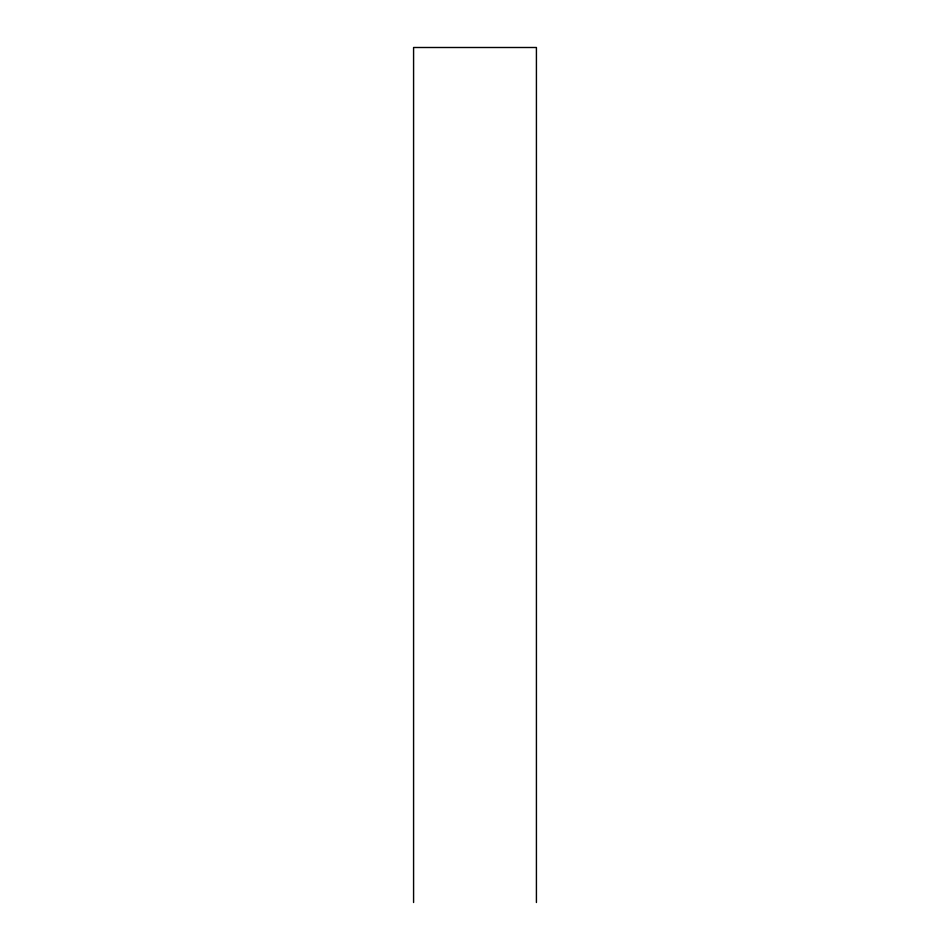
<?xml version="1.0" encoding="UTF-8"?>
<svg xmlns="http://www.w3.org/2000/svg" width="950" height="950" viewBox="0 0 950 950"><rect width="100%" height="100%" fill="white"/><g stroke="black" fill="none" stroke-linecap="round" stroke-linejoin="round"><path stroke-width="1.43" d="M536.418 902.5L536.418 47.5L413.582 47.5L413.582 902.5"/></g></svg>
